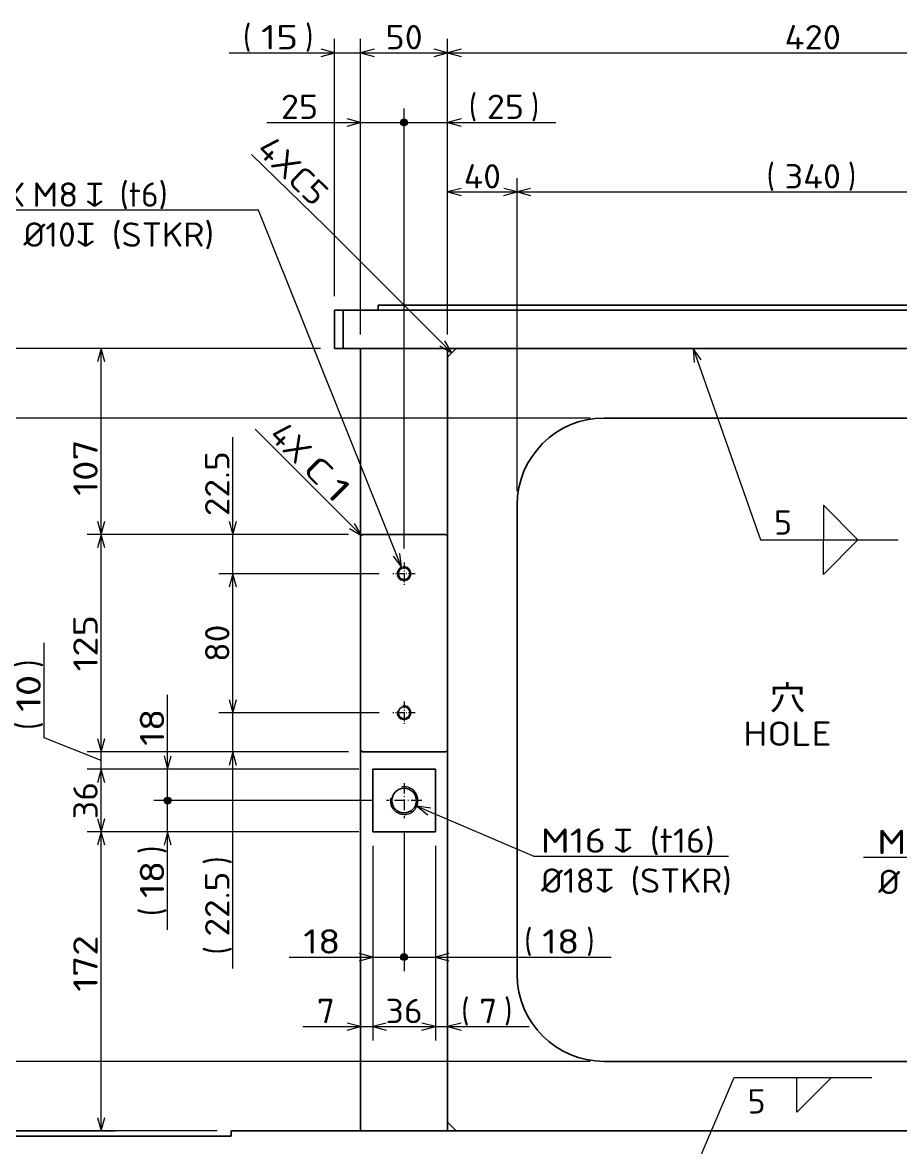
# Model space of a CAD drawing. Extents: x 0 to 1248, y -10 to 833.
# Drawn here: x 177 to 303.2, y 117.1 to 278.9 of the extents above; entities that cross this region are included whole.
import ezdxf
from ezdxf.enums import TextEntityAlignment as Align

# ---------------------------------------------------------------- set-up
doc = ezdxf.new("R2010")
doc.units = 0
doc.linetypes.add('DASHDOT', pattern=[18.5, 12, -3, 0.5, -3])
doc.layers.get('0').update_dxf_attribs({"lineweight": 13})
doc.styles.get("Standard").update_dxf_attribs({"font": 'isocp.shx'})
doc.dimstyles.get("Standard").update_dxf_attribs({"dimtxt": 2.5, "dimasz": 2.5, "dimexe": 1.25, "dimexo": 0.625, "dimtad": 1, "dimcen": 2.5, "dimadec": 0, "dimazin": 0, "dimtfac": 1, "dimtmove": 0, "dimatfit": 0, "dimfxl": 1, "dimarcsym": 0})

# ---------------------------------------------------------------- blocks, each defined once
blk = doc.blocks.new('*D74')
at = {"color": 7, "lineweight": 13}
for p, q in [((219.856155, 231.998495), (158.606155, 231.998495)), ((160.606155, 119.498495), (160.606155, 231.998495)), ((204.981155, 119.498495), (158.606155, 119.498495))]:
    blk.add_line(p, q, dxfattribs=at)
for points in [[(161.123795, 230.066641), (160.606155, 231.998495), (160.088516, 230.066641)], [(160.088516, 121.430346), (160.606155, 119.498495), (161.123795, 121.430346)]]:
    blk.add_lwpolyline(points, dxfattribs=at)
for s, p in [(')', (160.106155, 180.80789)), ('(', (160.106155, 169.111067))]:
    blk.add_text(s, height=3.5, rotation=90.000003, dxfattribs=at).set_placement(p)
at = {"color": 7, "lineweight": 13, "width": 0.854609}
blk.add_text('450', height=3.5, rotation=90, dxfattribs=at).set_placement((160.106155, 171.689101), (160.106155, 179.80789), align=Align.FIT)
blk = doc.blocks.new('*D76')
at = {"color": 214, "lineweight": 13}
for p, q in [((347.558811, 166.121252), (332.568817, 158.804991)), ((332.568817, 158.804991), (297.876094, 158.804991))]:
    blk.add_line(p, q, dxfattribs=at)
blk.add_lwpolyline([(346.049755, 164.808714), (347.558811, 166.121252), (345.595661, 165.739088)], dxfattribs=at)
for s, width, p, p2 in [('M16', 0.921946, (299.876095, 159.304991), (309.249216, 159.304991)), ('↧ (t16)', 0.763051, (310.249216, 159.304991), (324.874359, 159.304991))]:
    blk.add_text(s, height=3.5, dxfattribs=dict(at, width=width)).set_placement(p, p2, align=Align.FIT)
blk = doc.blocks.new('*D77')
at = {"color": 214, "lineweight": 13}
for p, q in [((233.694027, 166.209677), (250.509155, 158.992598)), ((250.509155, 158.992598), (278.507421, 158.992598))]:
    blk.add_line(p, q, dxfattribs=at)
blk.add_lwpolyline([(235.673431, 165.923414), (233.694027, 166.209677), (235.26511, 164.972067)], dxfattribs=at)
for s, width, p, p2 in [('↧ (t16)', 0.763051, (261.882277, 159.492598), (276.507421, 159.492598)), ('M16', 0.921947, (251.509155, 159.492598), (260.882278, 159.492598))]:
    blk.add_text(s, height=3.5, dxfattribs=dict(at, width=width)).set_placement(p, p2, align=Align.FIT)
blk = doc.blocks.new('*D78')
at = {"color": 214, "lineweight": 13}
for p, q in [((210.910461, 251.870901), (169.533943, 251.870901)), ((231.484051, 200.551687), (210.910461, 251.870901))]:
    blk.add_line(p, q, dxfattribs=at)
blk.add_lwpolyline([(230.284729, 202.152197), (231.484051, 200.551687), (231.245663, 202.537428)], dxfattribs=at)
blk.add_arc((231.856155, 199.623495), 1, 111.84557, 226.43714, dxfattribs=at)
for s, width, p, p2 in [('2X', 0.953546, (171.533943, 252.370901), (177.414146, 252.370901)), ('M8', 0.967101, (178.414146, 252.370901), (185.022667, 252.370901)), ('↧ (t6)', 0.749087, (186.022667, 252.370901), (197.883217, 252.370901))]:
    blk.add_text(s, height=3.5, dxfattribs=dict(at, width=width)).set_placement(p, p2, align=Align.FIT)
blk = doc.blocks.new('*D97')
at = {"color": 7, "lineweight": 13}
for p, q in [((258.606155, 129.498495), (168.606155, 129.498495)), ((170.606155, 119.498495), (170.606155, 129.498495)), ((204.981155, 119.498495), (168.606155, 119.498495))]:
    blk.add_line(p, q, dxfattribs=at)
for points in [[(171.123795, 127.566645), (170.606155, 129.498495), (170.088516, 127.566645)], [(170.088516, 121.430346), (170.606155, 119.498495), (171.123795, 121.430346)]]:
    blk.add_lwpolyline(points, dxfattribs=at)
at = {"color": 7, "lineweight": 13, "width": 0.868247}
blk.add_text('40', height=3.5, rotation=90, dxfattribs=at).set_placement((170.106155, 121.821402), (170.106155, 127.175589), align=Align.FIT)
blk = doc.blocks.new('*D98')
at = {"color": 7, "lineweight": 13}
for p, q in [((258.606155, 221.998495), (168.606155, 221.998495)), ((170.606155, 129.498495), (170.606155, 221.998495)), ((258.606155, 129.498495), (168.606155, 129.498495))]:
    blk.add_line(p, q, dxfattribs=at)
for points in [[(171.123795, 220.066641), (170.606155, 221.998495), (170.088516, 220.066641)], [(170.088516, 131.430346), (170.606155, 129.498495), (171.123795, 131.430346)]]:
    blk.add_lwpolyline(points, dxfattribs=at)
for s, p in [(')', (170.106155, 180.80789)), ('(', (170.106155, 169.111067))]:
    blk.add_text(s, height=3.5, rotation=90.000003, dxfattribs=at).set_placement(p)
at = {"color": 7, "lineweight": 13, "width": 0.854609}
blk.add_text('370', height=3.5, rotation=90, dxfattribs=at).set_placement((170.106155, 171.689101), (170.106155, 179.80789), align=Align.FIT)
blk = doc.blocks.new('*D99')
at = {"color": 7, "lineweight": 13}
for p, q in [((219.856155, 231.998495), (168.606155, 231.998495)), ((170.606155, 221.998495), (170.606155, 231.998495)), ((258.606155, 221.998495), (168.606155, 221.998495))]:
    blk.add_line(p, q, dxfattribs=at)
for points in [[(171.123795, 230.066641), (170.606155, 231.998495), (170.088516, 230.066641)], [(170.088516, 223.93035), (170.606155, 221.998495), (171.123795, 223.93035)]]:
    blk.add_lwpolyline(points, dxfattribs=at)
at = {"color": 7, "lineweight": 13, "width": 0.868247}
blk.add_text('40', height=3.5, rotation=90, dxfattribs=at).set_placement((170.106155, 224.321402), (170.106155, 229.675589), align=Align.FIT)
blk = doc.blocks.new('*D100')
at = {"color": 7, "lineweight": 13}
for p, q in [((238.106155, 233.998495), (238.106155, 256.498495)), ((248.106155, 211.498495), (248.106155, 256.498495)), ((238.106155, 254.498495), (248.106155, 254.498495))]:
    blk.add_line(p, q, dxfattribs=at)
for points in [[(240.038006, 255.016135), (238.106155, 254.498495), (240.038006, 253.980856)], [(246.174305, 253.980856), (248.106155, 254.498495), (246.174305, 255.016135)]]:
    blk.add_lwpolyline(points, dxfattribs=at)
at = {"color": 7, "lineweight": 13, "width": 0.868247}
blk.add_text('40', height=3.5, dxfattribs=at).set_placement((240.429062, 254.998495), (245.783249, 254.998495), align=Align.FIT)
blk = doc.blocks.new('*D101')
at = {"color": 7, "lineweight": 13}
for p, q in [((248.106155, 211.498495), (248.106155, 256.498495)), ((333.106155, 211.498495), (333.106155, 256.498495)), ((248.106155, 254.498495), (333.106155, 254.498495))]:
    blk.add_line(p, q, dxfattribs=at)
for points in [[(250.038006, 255.016135), (248.106155, 254.498495), (250.038006, 253.980856)], [(331.174305, 253.980856), (333.106155, 254.498495), (331.174305, 255.016135)]]:
    blk.add_lwpolyline(points, dxfattribs=at)
for s, p in [('(', (283.968728, 254.998495)), (')', (295.665548, 254.998495))]:
    blk.add_text(s, height=3.5, dxfattribs=at).set_placement(p)
at = {"color": 7, "lineweight": 13, "width": 0.854609}
blk.add_text('340', height=3.5, dxfattribs=at).set_placement((286.546762, 254.998495), (294.665548, 254.998495), align=Align.FIT)
blk = doc.blocks.new('*D103')
at = {"color": 7, "lineweight": 13}
for p, q in [((221.856155, 239.498495), (221.856155, 276.498495)), ((225.606155, 233.998495), (225.606155, 276.498495)), ((206.699989, 274.498495), (230.606155, 274.498495))]:
    blk.add_line(p, q, dxfattribs=at)
for points in [[(219.924301, 273.980856), (221.856155, 274.498495), (219.924301, 275.016135)], [(227.538006, 275.016135), (225.606155, 274.498495), (227.538006, 273.980856)]]:
    blk.add_lwpolyline(points, dxfattribs=at)
for s, p in [('(', (208.699989, 274.998495)), (')', (217.632217, 274.998495))]:
    blk.add_text(s, height=3.5, dxfattribs=at).set_placement(p)
at = {"color": 7, "lineweight": 13, "width": 0.868247}
blk.add_text('15', height=3.5, dxfattribs=at).set_placement((211.278023, 274.998495), (216.63221, 274.998495), align=Align.FIT)
blk = doc.blocks.new('*D104')
at = {"color": 7, "lineweight": 13}
for p, q in [((225.606155, 233.998495), (225.606155, 276.498495)), ((238.106155, 233.998495), (238.106155, 276.498495)), ((225.606155, 274.498495), (238.106155, 274.498495))]:
    blk.add_line(p, q, dxfattribs=at)
for points in [[(227.538006, 275.016135), (225.606155, 274.498495), (227.538006, 273.980856)], [(236.174305, 273.980856), (238.106155, 274.498495), (236.174305, 275.016135)]]:
    blk.add_lwpolyline(points, dxfattribs=at)
at = {"color": 7, "lineweight": 13, "width": 0.868247}
blk.add_text('50', height=3.5, dxfattribs=at).set_placement((229.179062, 274.998495), (234.533249, 274.998495), align=Align.FIT)
blk = doc.blocks.new('*D105')
at = {"color": 7, "lineweight": 13}
for p, q in [((238.106155, 233.998495), (238.106155, 276.498495)), ((343.106155, 233.998495), (343.106155, 276.498495)), ((238.106155, 274.498495), (343.106155, 274.498495))]:
    blk.add_line(p, q, dxfattribs=at)
for points in [[(240.038006, 275.016135), (238.106155, 274.498495), (240.038006, 273.980856)], [(341.174305, 273.980856), (343.106155, 274.498495), (341.174305, 275.016135)]]:
    blk.add_lwpolyline(points, dxfattribs=at)
at = {"color": 7, "lineweight": 13, "width": 0.854609}
blk.add_text('420', height=3.5, dxfattribs=at).set_placement((286.546762, 274.998495), (294.665548, 274.998495), align=Align.FIT)
blk = doc.blocks.new('*D113')
at = {"color": 7, "lineweight": 13}
for p, q in [((225.356155, 162.498495), (186.297562, 162.498495)), ((188.297562, 119.498495), (188.297562, 162.498495)), ((100.106155, 119.498495), (190.297562, 119.498495))]:
    blk.add_line(p, q, dxfattribs=at)
for points in [[(188.815201, 160.566641), (188.297562, 162.498495), (187.779922, 160.566641)], [(187.779922, 121.430346), (188.297562, 119.498495), (188.815201, 121.430346)]]:
    blk.add_lwpolyline(points, dxfattribs=at)
at = {"color": 7, "lineweight": 13, "width": 0.854609}
blk.add_text('172', height=3.5, rotation=90, dxfattribs=at).set_placement((187.797562, 139.511061), (187.797562, 147.629851), align=Align.FIT)
blk = doc.blocks.new('*D114')
at = {"color": 7, "lineweight": 13}
for p, q in [((225.356155, 171.498495), (186.297562, 171.498495)), ((188.297562, 162.498495), (188.297562, 171.498495)), ((225.356155, 162.498495), (186.297562, 162.498495))]:
    blk.add_line(p, q, dxfattribs=at)
for points in [[(188.815201, 169.566641), (188.297562, 171.498495), (187.779922, 169.566641)], [(187.779922, 164.43035), (188.297562, 162.498495), (188.815201, 164.43035)]]:
    blk.add_lwpolyline(points, dxfattribs=at)
at = {"color": 7, "lineweight": 13, "width": 0.868247}
blk.add_text('36', height=3.5, rotation=90, dxfattribs=at).set_placement((187.797562, 164.321402), (187.797562, 169.675589), align=Align.FIT)
blk = doc.blocks.new('*D115')
at = {"color": 7, "lineweight": 13}
for p, q in [((180.112213, 176.04125), (180.112213, 189.676703)), ((188.297562, 166.498495), (188.297562, 178.998495)), ((188.297562, 172.748495), (180.112213, 176.04125)), ((223.856155, 173.998495), (186.297562, 173.998495)), ((225.356155, 171.498495), (186.297562, 171.498495))]:
    blk.add_line(p, q, dxfattribs=at)
for points in [[(187.779922, 175.93035), (188.297562, 173.998495), (188.815201, 175.93035)], [(188.815201, 169.566641), (188.297562, 171.498495), (187.779922, 169.566641)]]:
    blk.add_lwpolyline(points, dxfattribs=at)
for s, p in [(')', (179.612213, 186.098669)), ('(', (179.612213, 177.166449))]:
    blk.add_text(s, height=3.5, rotation=90.000003, dxfattribs=at).set_placement(p)
at = {"color": 7, "lineweight": 13, "width": 0.868247}
blk.add_text('10', height=3.5, rotation=90, dxfattribs=at).set_placement((179.612213, 179.744482), (179.612213, 185.098669), align=Align.FIT)
blk = doc.blocks.new('*D116')
at = {"color": 7, "lineweight": 13}
for p, q in [((223.856155, 205.248495), (186.297562, 205.248495)), ((188.297562, 173.998495), (188.297562, 205.248495)), ((223.856155, 173.998495), (186.297562, 173.998495))]:
    blk.add_line(p, q, dxfattribs=at)
for points in [[(188.815201, 203.316641), (188.297562, 205.248495), (187.779922, 203.316641)], [(187.779922, 175.93035), (188.297562, 173.998495), (188.815201, 175.93035)]]:
    blk.add_lwpolyline(points, dxfattribs=at)
at = {"color": 7, "lineweight": 13, "width": 0.854609}
blk.add_text('125', height=3.5, rotation=90, dxfattribs=at).set_placement((187.797562, 185.564101), (187.797562, 193.68289), align=Align.FIT)
blk = doc.blocks.new('*D117')
at = {"color": 7, "lineweight": 13}
for p, q in [((219.856155, 231.998495), (186.297562, 231.998495)), ((188.297562, 205.248495), (188.297562, 231.998495)), ((223.856155, 205.248495), (186.297562, 205.248495))]:
    blk.add_line(p, q, dxfattribs=at)
for points in [[(188.815201, 230.066641), (188.297562, 231.998495), (187.779922, 230.066641)], [(187.779922, 207.18035), (188.297562, 205.248495), (188.815201, 207.18035)]]:
    blk.add_lwpolyline(points, dxfattribs=at)
at = {"color": 7, "lineweight": 13, "width": 0.854609}
blk.add_text('107', height=3.5, rotation=90, dxfattribs=at).set_placement((187.797562, 210.791884), (187.797562, 218.910666), align=Align.FIT)
blk = doc.blocks.new('*D118')
at = {"color": 7, "lineweight": 13}
for p, q in [((227.356155, 160.498495), (227.356155, 132.498495)), ((217.311356, 134.498495), (232.356155, 134.498495))]:
    blk.add_line(p, q, dxfattribs=at)
for points in [[(223.674301, 133.980856), (225.606155, 134.498495), (223.674301, 135.016135)], [(229.288006, 135.016135), (227.356155, 134.498495), (229.288006, 133.980856)]]:
    blk.add_lwpolyline(points, dxfattribs=at)
at = {"color": 7, "lineweight": 13, "width": 0.913976}
blk.add_text('7', height=3.5, dxfattribs=at).set_placement((219.311356, 134.998495), (221.900955, 134.998495), align=Align.FIT)
blk = doc.blocks.new('*D119')
at = {"color": 7, "lineweight": 13}
for p, q in [((227.356155, 160.498495), (227.356155, 132.498495)), ((236.356155, 160.498495), (236.356155, 132.498495)), ((227.356155, 134.498495), (236.356155, 134.498495))]:
    blk.add_line(p, q, dxfattribs=at)
for points in [[(229.288006, 135.016135), (227.356155, 134.498495), (229.288006, 133.980856)], [(234.424305, 133.980856), (236.356155, 134.498495), (234.424305, 135.016135)]]:
    blk.add_lwpolyline(points, dxfattribs=at)
at = {"color": 7, "lineweight": 13, "width": 0.868247}
blk.add_text('36', height=3.5, dxfattribs=at).set_placement((229.179062, 134.998495), (234.533249, 134.998495), align=Align.FIT)
blk = doc.blocks.new('*D120')
at = {"color": 7, "lineweight": 13}
for p, q in [((236.356155, 160.498495), (236.356155, 132.498495)), ((231.356155, 134.498495), (249.816998, 134.498495))]:
    blk.add_line(p, q, dxfattribs=at)
for points in [[(234.424305, 133.980856), (236.356155, 134.498495), (234.424305, 135.016135)], [(240.038006, 135.016135), (238.106155, 134.498495), (240.038006, 133.980856)]]:
    blk.add_lwpolyline(points, dxfattribs=at)
for s, p in [('(', (240.071335, 134.998495)), (')', (246.238964, 134.998495))]:
    blk.add_text(s, height=3.5, dxfattribs=at).set_placement(p)
at = {"color": 7, "lineweight": 13, "width": 0.913974}
blk.add_text('7', height=3.5, dxfattribs=at).set_placement((242.649368, 134.998495), (245.23896, 134.998495), align=Align.FIT)
blk = doc.blocks.new('*D124')
at = {"color": 7, "lineweight": 13}
for p, q in [((231.856155, 162.473494), (231.856155, 142.498495)), ((227.356155, 160.498495), (227.356155, 142.498495)), ((215.348007, 144.498495), (231.356155, 144.498495))]:
    blk.add_line(p, q, dxfattribs=at)
blk.add_lwpolyline([(225.424301, 143.980856), (227.356155, 144.498495), (225.424301, 145.016135)], dxfattribs=at)
at = {"color": 7, "lineweight": 13, "const_width": 0.5}
for points in [[(232.106155, 144.498495, 1), (231.606155, 144.498495)], [(231.606155, 144.498495, 1), (232.106155, 144.498495)]]:
    blk.add_lwpolyline(points, format="xyb", dxfattribs=at)
at = {"color": 7, "lineweight": 13}
blk.add_circle((231.856155, 144.498495), 0.5, dxfattribs=at)
at = {"color": 7, "lineweight": 13, "width": 0.868247}
blk.add_text('18', height=3.5, dxfattribs=at).set_placement((217.348007, 144.998495), (222.702194, 144.998495), align=Align.FIT)
blk = doc.blocks.new('*D125')
at = {"color": 7, "lineweight": 13}
for p, q in [((231.856155, 162.473494), (231.856155, 142.498495)), ((236.356155, 160.498495), (236.356155, 142.498495)), ((232.356155, 144.498495), (261.639212, 144.498495))]:
    blk.add_line(p, q, dxfattribs=at)
at = {"color": 7, "lineweight": 13, "const_width": 0.5}
for points in [[(232.106155, 144.498495, 1), (231.606155, 144.498495)], [(231.606155, 144.498495, 1), (232.106155, 144.498495)]]:
    blk.add_lwpolyline(points, format="xyb", dxfattribs=at)
at = {"color": 7, "lineweight": 13}
blk.add_lwpolyline([(238.288006, 145.016135), (236.356155, 144.498495), (238.288006, 143.980856)], dxfattribs=at)
blk.add_circle((231.856155, 144.498495), 0.5, dxfattribs=at)
for s, p in [('(', (249.128952, 144.998495)), (')', (258.061176, 144.998495))]:
    blk.add_text(s, height=3.5, dxfattribs=at).set_placement(p)
at = {"color": 7, "lineweight": 13, "width": 0.868247}
blk.add_text('18', height=3.5, dxfattribs=at).set_placement((251.706985, 144.998495), (257.061172, 144.998495), align=Align.FIT)
blk = doc.blocks.new('*D130')
at = {"color": 7, "lineweight": 13}
for p, q in [((197.861908, 167.498495), (197.861908, 182.216643)), ((225.356155, 171.498495), (195.861908, 171.498495)), ((227.331154, 166.998495), (195.861908, 166.998495)), ((197.861908, 161.998495), (197.861908, 166.498495))]:
    blk.add_line(p, q, dxfattribs=at)
blk.add_lwpolyline([(197.344269, 173.43035), (197.861908, 171.498495), (198.379547, 173.43035)], dxfattribs=at)
at = {"color": 7, "lineweight": 13, "const_width": 0.5}
for points in [[(198.111908, 166.998495, 1), (197.611908, 166.998495)], [(197.611908, 166.998495, 1), (198.111908, 166.998495)]]:
    blk.add_lwpolyline(points, format="xyb", dxfattribs=at)
at = {"color": 7, "lineweight": 13}
blk.add_circle((197.861908, 166.998495), 0.5, dxfattribs=at)
at = {"color": 7, "lineweight": 13, "width": 0.868247}
blk.add_text('18', height=3.5, rotation=90, dxfattribs=at).set_placement((197.361908, 174.862448), (197.361908, 180.216635), align=Align.FIT)
blk = doc.blocks.new('*D131')
at = {"color": 7, "lineweight": 13}
for p, q in [((197.861908, 167.498495), (197.861908, 171.998495)), ((227.331154, 166.998495), (195.861908, 166.998495)), ((197.861908, 148.410601), (197.861908, 166.498495)), ((225.356155, 162.498495), (195.861908, 162.498495))]:
    blk.add_line(p, q, dxfattribs=at)
at = {"color": 7, "lineweight": 13, "const_width": 0.5}
for points in [[(198.111908, 166.998495, 1), (197.611908, 166.998495)], [(197.611908, 166.998495, 1), (198.111908, 166.998495)]]:
    blk.add_lwpolyline(points, format="xyb", dxfattribs=at)
at = {"color": 7, "lineweight": 13}
blk.add_lwpolyline([(198.379547, 160.566641), (197.861908, 162.498495), (197.344269, 160.566641)], dxfattribs=at)
blk.add_circle((197.861908, 166.998495), 0.5, dxfattribs=at)
for s, p in [(')', (197.361908, 159.342825)), ('(', (197.361908, 150.410597))]:
    blk.add_text(s, height=3.5, rotation=90.000003, dxfattribs=at).set_placement(p)
at = {"color": 7, "lineweight": 13, "width": 0.868247}
blk.add_text('18', height=3.5, rotation=90, dxfattribs=at).set_placement((197.361908, 152.988638), (197.361908, 158.342825), align=Align.FIT)
blk = doc.blocks.new('*D132')
at = {"color": 7, "lineweight": 13}
for p, q in [((207.242325, 194.623495), (207.242325, 219.23316)), ((223.856155, 205.248495), (205.242325, 205.248495)), ((228.256157, 199.623495), (205.242325, 199.623495))]:
    blk.add_line(p, q, dxfattribs=at)
for points in [[(206.724686, 207.18035), (207.242325, 205.248495), (207.759964, 207.18035)], [(207.759964, 197.691641), (207.242325, 199.623495), (206.724686, 197.691641)]]:
    blk.add_lwpolyline(points, dxfattribs=at)
at = {"color": 7, "lineweight": 13, "width": 0.836938}
blk.add_text('22.5', height=3.5, rotation=90, dxfattribs=at).set_placement((206.742325, 207.887343), (206.742325, 217.233145), align=Align.FIT)
blk = doc.blocks.new('*D133')
at = {"color": 7, "lineweight": 13}
for p, q in [((228.256157, 199.623495), (205.242325, 199.623495)), ((207.242325, 179.623495), (207.242325, 199.623495)), ((228.256157, 179.623495), (205.242325, 179.623495))]:
    blk.add_line(p, q, dxfattribs=at)
for points in [[(207.759964, 197.691641), (207.242325, 199.623495), (206.724686, 197.691641)], [(206.724686, 181.55535), (207.242325, 179.623495), (207.759964, 181.55535)]]:
    blk.add_lwpolyline(points, dxfattribs=at)
at = {"color": 7, "lineweight": 13, "width": 0.868247}
blk.add_text('80', height=3.5, rotation=90, dxfattribs=at).set_placement((206.742325, 186.946402), (206.742325, 192.300589), align=Align.FIT)
blk = doc.blocks.new('*D134')
at = {"color": 7, "lineweight": 13}
for p, q in [((207.242325, 142.87258), (207.242325, 184.623495)), ((228.256157, 179.623495), (205.242325, 179.623495)), ((223.856155, 173.998495), (205.242325, 173.998495))]:
    blk.add_line(p, q, dxfattribs=at)
for points in [[(206.724686, 181.55535), (207.242325, 179.623495), (207.759964, 181.55535)], [(207.759964, 172.066641), (207.242325, 173.998495), (206.724686, 172.066641)]]:
    blk.add_lwpolyline(points, dxfattribs=at)
for s, p in [(')', (206.742325, 157.796423)), ('(', (206.742325, 144.87258))]:
    blk.add_text(s, height=3.5, rotation=90.000003, dxfattribs=at).set_placement(p)
at = {"color": 7, "lineweight": 13, "width": 0.836938}
blk.add_text('22.5', height=3.5, rotation=90, dxfattribs=at).set_placement((206.742325, 147.450613), (206.742325, 156.796423), align=Align.FIT)
blk = doc.blocks.new('*D138')
at = {"color": 7, "lineweight": 13}
for p, q in [((231.856155, 203.223494), (231.856155, 266.498495)), ((238.106155, 233.998495), (238.106155, 266.498495)), ((232.356155, 264.498495), (253.676594, 264.498495))]:
    blk.add_line(p, q, dxfattribs=at)
at = {"color": 7, "lineweight": 13, "const_width": 0.5}
for points in [[(232.106155, 264.498495, 1), (231.606155, 264.498495)], [(231.606155, 264.498495, 1), (232.106155, 264.498495)]]:
    blk.add_lwpolyline(points, format="xyb", dxfattribs=at)
at = {"color": 7, "lineweight": 13}
blk.add_lwpolyline([(240.038006, 265.016135), (238.106155, 264.498495), (240.038006, 263.980856)], dxfattribs=at)
blk.add_circle((231.856155, 264.498495), 0.5, dxfattribs=at)
for s, p in [('(', (241.166332, 264.998495)), (')', (250.09856, 264.998495))]:
    blk.add_text(s, height=3.5, dxfattribs=at).set_placement(p)
at = {"color": 7, "lineweight": 13, "width": 0.868247}
blk.add_text('25', height=3.5, dxfattribs=at).set_placement((243.74437, 264.998495), (249.098557, 264.998495), align=Align.FIT)
blk = doc.blocks.new('*D139')
at = {"color": 7, "lineweight": 13}
for p, q in [((225.606155, 233.998495), (225.606155, 266.498495)), ((231.856155, 203.223494), (231.856155, 266.498495)), ((212.141365, 264.498495), (231.356155, 264.498495))]:
    blk.add_line(p, q, dxfattribs=at)
blk.add_lwpolyline([(223.674301, 263.980856), (225.606155, 264.498495), (223.674301, 265.016135)], dxfattribs=at)
at = {"color": 7, "lineweight": 13, "const_width": 0.5}
for points in [[(232.106155, 264.498495, 1), (231.606155, 264.498495)], [(231.606155, 264.498495, 1), (232.106155, 264.498495)]]:
    blk.add_lwpolyline(points, format="xyb", dxfattribs=at)
at = {"color": 7, "lineweight": 13}
blk.add_circle((231.856155, 264.498495), 0.5, dxfattribs=at)
at = {"color": 7, "lineweight": 13, "width": 0.868247}
blk.add_text('25', height=3.5, dxfattribs=at).set_placement((214.141373, 264.998495), (219.49556, 264.998495), align=Align.FIT)

msp = doc.modelspace()

# ---------------------------------------------------------------- linework, layer by layer
at = {"color": 7, "lineweight": 25}
for p, q in [((228.1062, 238.2485), (353.1062, 238.2485)), ((228.1062, 238.2485), (228.1062, 237.4985)), ((223.1062, 237.4985), (221.8562, 237.4985)), ((221.8562, 231.9985), (221.8562, 237.4985)), ((223.1062, 231.9985), (223.1062, 237.4985)), ((223.1062, 237.4985), (358.1062, 237.4985)), ((223.1062, 231.9985), (221.8562, 231.9985)), ((358.1062, 231.9985), (223.1062, 231.9985)), ((225.6062, 204.9985), (225.6062, 231.9985)), ((225.6062, 231.9985), (227.2062, 231.9985)), ((236.5062, 231.9985), (227.2062, 231.9985)), ((236.5062, 231.9985), (238.1062, 231.9985)), ((238.1062, 204.9985), (238.1062, 231.9985)), ((239.3562, 231.9985), (238.1062, 230.7485)), ((341.8562, 231.9985), (239.3562, 231.9985)), ((238.1062, 230.7485), (238.1062, 204.9985)), ((320.6062, 221.9985), (260.6062, 221.9985)), ((248.1062, 209.4985), (248.1062, 141.9985)), ((225.6062, 204.9985), (225.8562, 205.2485)), ((225.6062, 174.2485), (225.6062, 204.9985)), ((225.8562, 205.2485), (237.8562, 205.2485)), ((237.8562, 205.2485), (238.1062, 204.9985)), ((238.1062, 204.9985), (238.1062, 174.2485)), ((225.6062, 119.4985), (225.6062, 174.2485)), ((225.6062, 174.2485), (225.8562, 173.9985)), ((237.8562, 173.9985), (225.8562, 173.9985)), ((238.1062, 174.2485), (237.8562, 173.9985)), ((238.1062, 119.4985), (238.1062, 174.2485)), ((238.1062, 174.2485), (238.1062, 120.7485)), ((236.3562, 171.4985), (227.3562, 171.4985)), ((227.3562, 171.4985), (227.3562, 162.4985)), ((236.3562, 162.4985), (236.3562, 171.4985)), ((227.3562, 162.4985), (236.3562, 162.4985)), ((260.6062, 129.4985), (320.6062, 129.4985)), ((238.1062, 120.7485), (239.3562, 119.4985)), ((127.4812, 118.7485), (206.9812, 118.7485)), ((206.9812, 119.4985), (206.9812, 118.7485)), ((374.2312, 119.4985), (206.9812, 119.4985))]:
    msp.add_line(p, q, dxfattribs=at)
at = {"color": 7, "lineweight": 13}
for p, q in [((273.4074, 231.9985), (283.1062, 204.4985)), ((225.7268, 205.1191), (210.4593, 220.3865)), ((283.1062, 204.4985), (302.8994, 204.4985)), ((268.4071, 101.7485), (279.3022, 127.1879)), ((279.3022, 127.1879), (299.0954, 127.1879))]:
    msp.add_line(p, q, dxfattribs=at)
at = {"color": 7, "linetype": 'DASHDOT', "lineweight": 13, "ltscale": 0.08}
for p, q in [((231.8562, 201.2235), (231.8562, 198.0235)), ((233.4562, 199.6235), (230.2562, 199.6235)), ((231.8562, 181.2235), (231.8562, 178.0235)), ((233.4562, 179.6235), (230.2562, 179.6235))]:
    msp.add_line(p, q, dxfattribs=at)
at = {"color": 7, "linetype": 'DASHDOT', "lineweight": 13, "ltscale": 0.12625}
for p, q in [((231.8562, 169.5235), (231.8562, 164.4735)), ((234.3812, 166.9985), (229.3312, 166.9985))]:
    msp.add_line(p, q, dxfattribs=at)
at = {"color": 7, "lineweight": 13}
for points in [[(238.7322, 231.3746), (220.5184, 249.5884), (209.9186, 259.8715)], [(237.0002, 232.3746), (238.7322, 231.3746), (237.7322, 233.1066)], [(274.5381, 230.3488), (273.4074, 231.9985), (273.5618, 230.0045)], [(223.9947, 206.1191), (225.7268, 205.1191), (224.7268, 206.8512)]]:
    msp.add_lwpolyline(points, dxfattribs=at)
for points in [[(292.1266, 204.4985), (297.0987, 204.4985), (292.1266, 209.4705)], [(292.1266, 204.4985), (297.0987, 204.4985), (292.1266, 199.5265)], [(288.3227, 127.1879), (293.2947, 127.1879), (288.3227, 122.2159)]]:
    msp.add_lwpolyline(points, close=True, dxfattribs=at)
at = {"color": 7, "lineweight": 25}
for centre, radius in [((231.8562, 199.6235), 0.85), ((231.8562, 179.6235), 0.85), ((231.8562, 166.9985), 1.775)]:
    msp.add_circle(centre, radius, dxfattribs=at)
for centre, start, end in [((260.6062, 209.4985), 90, 180), ((260.6062, 141.9985), 180, 270)]:
    msp.add_arc(centre, 12.5, start, end, dxfattribs=at)
at = {"color": 7, "lineweight": 13}
for centre, radius in [((231.8562, 199.6235), 1), ((231.8562, 179.6235), 1), ((231.8562, 166.9985), 2)]:
    msp.add_arc(centre, radius, 169.999993, 100.000014, dxfattribs=at)

# ---------------------------------------------------------------- texts
for s, rotation, width, p, p2 in [('4XC5', 315.868685, 0.902623, (210.4258, 260.3943), (218.8479, 252.2238)), ('4X', 315, 0.953546, (212.2271, 219.3259), (216.385, 215.168)), ('C', 315.00009, 1.146436, (217.0921, 214.4608), (219.5241, 212.0289)), ('1', 315, 1.412503, (220.2312, 211.3218), (222.0623, 209.4907))]:
    msp.add_text(s, height=3.5, rotation=rotation, dxfattribs=dict(at, width=width)).set_placement(p, p2, align=Align.FIT)
for s, width, p, p2 in [('%%c', 1.110901, (177.1246, 246.6233), (180.2721, 246.6233)), ('10↧ (STKR)', 0.804107, (180.2721, 246.6233), (204.5294, 246.6233)), ('5', 0.913975, (285.0312, 205.2268), (287.6208, 205.2268)), ('穴', 2.071676, (284.3692, 180.0476), (289.5484, 180.0476)), ('HOLE', 0.977323, (280.6062, 174.8684), (293.3114, 174.8684)), ('%%c', 1.110901, (251.5393, 153.745), (254.6869, 153.745)), ('18↧ (STKR)', 0.804107, (254.6869, 153.745), (278.9441, 153.745)), ('%%c', 1.110901, (300.0024, 153.5574), (303.15, 153.5574)), ('5', 0.913975, (281.2272, 122.0087), (283.8168, 122.0087))]:
    msp.add_text(s, height=3.5, dxfattribs=dict(at, width=width)).set_placement(p, p2, align=Align.FIT)

# ---------------------------------------------------------------- dimensions: what is measured, and where the dimension line sits
at = {"lineweight": 0}
for base, p1, p2, angle, picture, middle, dimtype in [((221.8562, 274.4985), (225.6062, 231.9985), (221.8562, 237.4985), 180, '*D103', (213.9551, 274.4985), 160), ((248.1062, 254.4985), (333.1062, 209.4985), (248.1062, 209.4985), 180, '*D101', (290.6062, 254.4985), 161), ((160.6062, 119.4985), (221.8562, 231.9985), (206.9812, 119.4985), 270, '*D74', (160.6062, 175.7485), 160), ((170.6062, 129.4985), (260.6062, 221.9985), (260.6062, 129.4985), 270, '*D98', (170.6062, 175.7485), 161), ((188.2976, 171.4985), (225.8562, 173.9985), (227.3562, 171.4985), 270, '*D115', (188.2976, 182.4216), 160), ((207.2423, 179.6235), (225.8562, 173.9985), (230.2562, 179.6235), 90, '*D134', (207.2423, 152.1235), 160), ((197.8619, 166.9985), (227.3562, 162.4985), (229.3312, 166.9985), 90, '*D131', (197.8619, 155.6657), 160), ((231.8562, 144.4985), (236.3562, 162.4985), (231.8562, 164.4735), 180, '*D125', (254.3841, 144.4985), 160), ((236.3562, 134.4985), (238.1062, 131.9985), (236.3562, 162.4985), 180, '*D120', (243.9442, 134.4985), 160)]:
    dim = msp.add_linear_dim(base=base, p1=p1, p2=p2, angle=angle, text='(<>)', dimstyle='STANDARD', override={"dimlfac": 4}, dxfattribs=at)
    dim.commit()
    dim.dimension.update_dxf_attribs({"geometry": picture, "text_midpoint": middle, "dimtype": dimtype})
for base, p1, p2, angle, picture, middle, dimtype in [((225.6062, 274.4985), (238.1062, 231.9985), (225.6062, 231.9985), 180, '*D104', (231.8562, 274.4985), 161), ((238.1062, 274.4985), (343.1062, 231.9985), (238.1062, 231.9985), 180, '*D105', (290.6062, 274.4985), 161), ((238.1062, 254.4985), (248.1062, 209.4985), (238.1062, 231.9985), 180, '*D100', (243.1062, 254.4985), 160), ((170.6062, 221.9985), (221.8562, 231.9985), (260.6062, 221.9985), 270, '*D99', (170.6062, 226.9985), 160), ((188.2976, 205.2485), (221.8562, 231.9985), (225.8562, 205.2485), 270, '*D117', (188.2976, 214.8513), 160), ((207.2423, 205.2485), (230.2562, 199.6235), (225.8562, 205.2485), 90, '*D132', (207.2423, 212.5603), 160), ((188.2976, 173.9985), (225.8562, 205.2485), (225.8562, 173.9985), 270, '*D116', (188.2976, 189.6235), 161), ((207.2423, 199.6235), (230.2562, 179.6235), (230.2562, 199.6235), 90, '*D133', (207.2423, 189.6235), 161), ((197.8619, 171.4985), (229.3312, 166.9985), (227.3562, 171.4985), 90, '*D130', (197.8619, 177.5395), 160), ((188.2976, 162.4985), (227.3562, 171.4985), (227.3562, 162.4985), 270, '*D114', (188.2976, 166.9985), 161), ((227.3562, 144.4985), (231.8562, 164.4735), (227.3562, 162.4985), 180, '*D124', (220.0251, 144.4985), 160), ((188.2976, 119.4985), (227.3562, 162.4985), (98.1062, 119.4985), 270, '*D113', (188.2976, 143.5705), 160), ((225.6062, 134.4985), (227.3562, 162.4985), (225.6062, 131.9985), 180, '*D118', (220.6062, 134.4985), 160), ((227.3562, 134.4985), (236.3562, 162.4985), (227.3562, 162.4985), 180, '*D119', (231.8562, 134.4985), 161), ((170.6062, 119.4985), (260.6062, 129.4985), (206.9812, 119.4985), 270, '*D97', (170.6062, 124.4985), 160)]:
    dim = msp.add_linear_dim(base=base, p1=p1, p2=p2, angle=angle, dimstyle='STANDARD', override={"dimlfac": 4}, dxfattribs=at)
    dim.commit()
    dim.dimension.update_dxf_attribs({"geometry": picture, "text_midpoint": middle, "dimtype": dimtype})
dim = msp.add_linear_dim(base=(231.8562, 264.4985), p1=(225.6062, 231.9985), p2=(231.8562, 201.2235), dimstyle='STANDARD', override={"dimlfac": 4}, dxfattribs=at)
dim.commit()
dim.dimension.update_dxf_attribs({"geometry": '*D139', "text_midpoint": (216.8185, 264.4985), "dimtype": 160})
dim = msp.add_linear_dim(base=(238.1062, 264.4985), p1=(231.8562, 201.2235), p2=(238.1062, 231.9985), text='(<>)', dimstyle='STANDARD', override={"dimlfac": 4}, dxfattribs=at)
dim.commit()
dim.dimension.update_dxf_attribs({"geometry": '*D138', "text_midpoint": (246.4215, 264.4985), "dimtype": 160})
for p1, p2, text, picture, middle in [((232.2283, 198.6953), (231.484, 200.5517), '2XM8↧ (t6)', '*D78', (206.5054, 262.8591)), ((230.0183, 167.7873), (233.694, 166.2097), 'M16<>↧ (t16)', '*D77', (261.0929, 154.45)), ((351.1535, 167.8757), (347.5588, 166.1213), 'M16<>↧ (t16)', '*D76', (317.1471, 151.278))]:
    dim = msp.add_diameter_dim_2p(p1=p1, p2=p2, text=text, dimstyle='STANDARD', override={"dimlfac": 4}, dxfattribs=at)
    dim.commit()
    dim.dimension.update_dxf_attribs({"geometry": picture, "text_midpoint": middle, "dimtype": 163})

doc.saveas('drawing.dxf')
